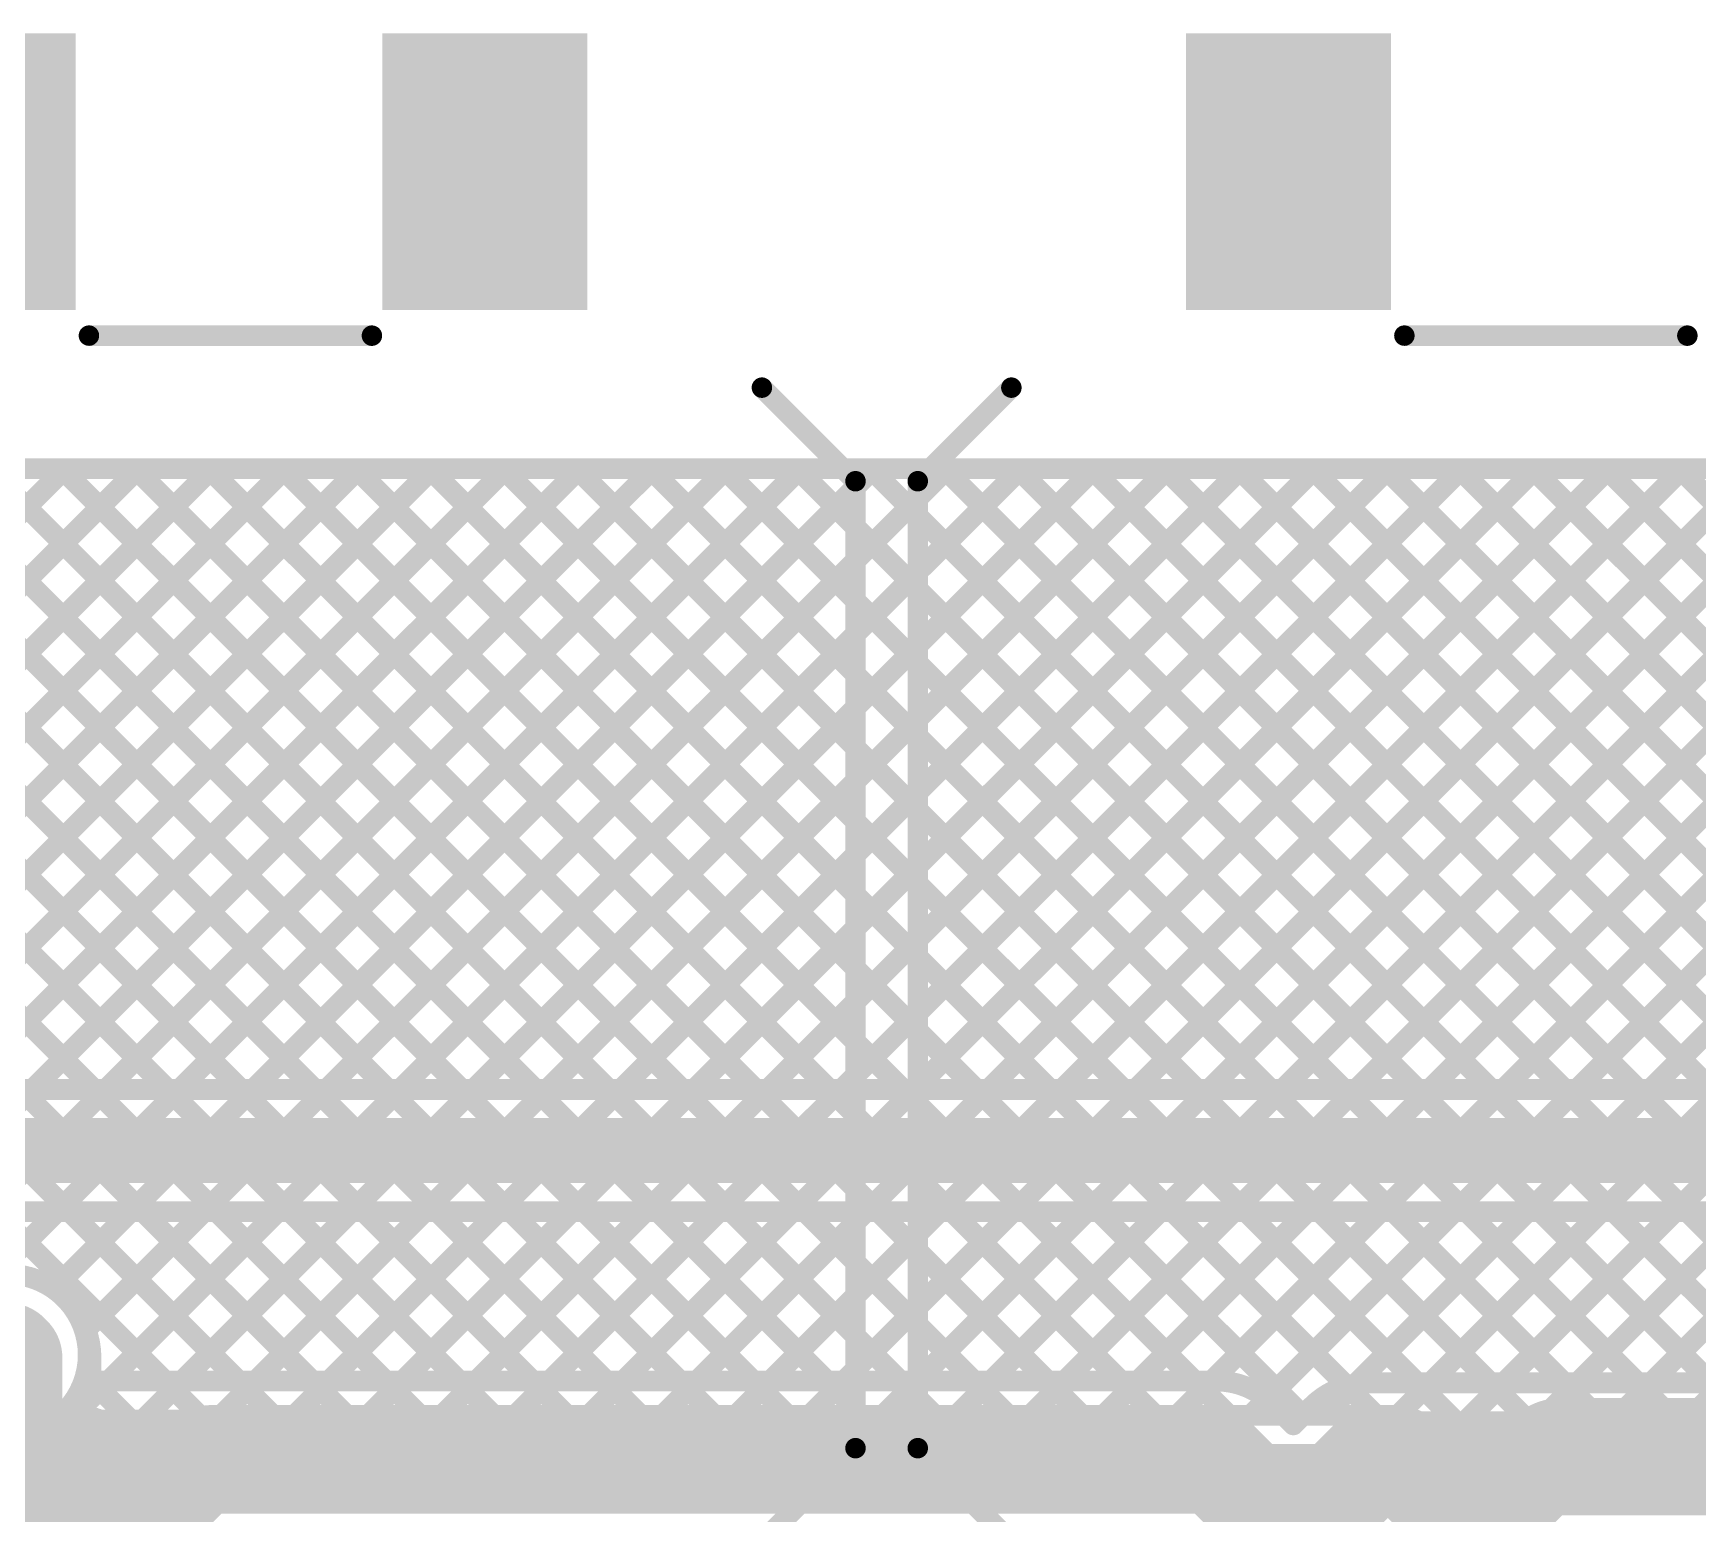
# Model space of a CAD drawing. Header units: millimetres. Extents: x 0 to 214, y 0 to 214.
# Drawn here: x 2.949 to 3.589, y 3.73 to 4.299 of the extents above; entities that cross this region are included whole.
import ezdxf

# ---------------------------------------------------------------- set-up
doc = ezdxf.new("R2010")
doc.units = ezdxf.units.MM
doc.header["$MEASUREMENT"] = 0
for name, color, linetype in [('BottomLayer', 5, 'Continuous'), ('TopLayer', 1, 'Continuous'), ('TopOverlay', 2, 'Continuous'), ('TopPaste', 8, 'Continuous'), ('TopSolder', 216, 'Continuous')]:
    doc.layers.add(name, color=color, linetype=linetype)

# ---------------------------------------------------------------- blocks, each defined once
blk = doc.blocks.new('TL3300CF160Q_149')
at = {"layer": 'TopLayer'}
blk.add_hatch(color=1, dxfattribs=at).paths.add_polyline_path([(0.35433, 0.06299), (0.25591, 0.06299), (0.25591, 0.13386), (0.35433, 0.13386)])
at = {"layer": 'TopPaste'}
blk.add_hatch(color=8, dxfattribs=at).paths.add_polyline_path([(0.35433, 0.06299), (0.25591, 0.06299), (0.25591, 0.13386), (0.35433, 0.13386)])
at = {"layer": 'TopSolder'}
blk.add_hatch(color=216, dxfattribs=at).paths.add_polyline_path([(0.35833, 0.05899), (0.25191, 0.05899), (0.25191, 0.13786), (0.35833, 0.13786)])
at = {"layer": 'TopOverlay', "const_width": 0.00787}
for points in [[(-0.186, 0.241), (-0.222, 0.205)], [(-0.186, 0.241), (0.186, 0.241)], [(0.186, 0.241), (0.222, 0.205)], [(0.24202, 0.05384), (0.242, -0.055)]]:
    blk.add_lwpolyline(points, dxfattribs=at)
at = {"layer": 'TopOverlay', "const_width": 0.00394}
for points in [[(-0.18797, 0.241, 1), (-0.18403, 0.241, 1)], [(-0.18797, 0.241, 1), (-0.18403, 0.241, 1)], [(0.18403, 0.241, 1), (0.18797, 0.241, 1)], [(0.18403, 0.241, 1), (0.18797, 0.241, 1)], [(0.22003, 0.205, 1), (0.22397, 0.205, 1)], [(0.24005, 0.05384, 1), (0.24398, 0.05384, 1)], [(0.24003, -0.055, 1), (0.24397, -0.055, 1)]]:
    blk.add_lwpolyline(points, format="xyb", close=True, dxfattribs=at)
blk = doc.blocks.new('TL3300CF160Q_182')
at = {"layer": 'TopLayer'}
for points in [[(0.35433, 0.06299), (0.25591, 0.06299), (0.25591, 0.13386), (0.35433, 0.13386)], [(0.35433, -0.13386), (0.25591, -0.13386), (0.25591, -0.06299), (0.35433, -0.06299)]]:
    blk.add_hatch(color=1, dxfattribs=at).paths.add_polyline_path(points)
at = {"layer": 'TopPaste'}
for points in [[(0.35433, 0.06299), (0.25591, 0.06299), (0.25591, 0.13386), (0.35433, 0.13386)], [(0.35433, -0.13386), (0.25591, -0.13386), (0.25591, -0.06299), (0.35433, -0.06299)]]:
    blk.add_hatch(color=8, dxfattribs=at).paths.add_polyline_path(points)
at = {"layer": 'TopSolder'}
for points in [[(0.35833, 0.05899), (0.25191, 0.05899), (0.25191, 0.13786), (0.35833, 0.13786)], [(0.35833, -0.13786), (0.25191, -0.13786), (0.25191, -0.05899), (0.35833, -0.05899)]]:
    blk.add_hatch(color=216, dxfattribs=at).paths.add_polyline_path(points)
at = {"layer": 'TopOverlay', "const_width": 0.00787}
for points in [[(0.24202, 0.05384), (0.242, -0.055)], [(-0.222, -0.205), (-0.186, -0.241)], [(0.222, -0.205), (0.186, -0.241)], [(-0.186, -0.241), (0.186, -0.241)]]:
    blk.add_lwpolyline(points, dxfattribs=at)
at = {"layer": 'TopOverlay', "const_width": 0.00394}
for points in [[(0.24005, 0.05384, 1), (0.24398, 0.05384, 1)], [(0.24003, -0.055, 1), (0.24397, -0.055, 1)], [(0.22003, -0.205, 1), (0.22397, -0.205, 1)], [(-0.18797, -0.241, 1), (-0.18403, -0.241, 1)], [(-0.18797, -0.241, 1), (-0.18403, -0.241, 1)], [(0.18403, -0.241, 1), (0.18797, -0.241, 1)], [(0.18403, -0.241, 1), (0.18797, -0.241, 1)]]:
    blk.add_lwpolyline(points, format="xyb", close=True, dxfattribs=at)

msp = doc.modelspace()

# ---------------------------------------------------------------- hatches: boundary and pattern name
at = {"layer": 'BottomLayer'}
h = msp.add_hatch(color=5, dxfattribs=at)
edge = h.paths.add_edge_path()
edge.add_arc((2.93913, 3.79107), 0.01181, 0, 360)
at = {"layer": 'TopLayer'}
h = msp.add_hatch(color=1, dxfattribs=at)
edge = h.paths.add_edge_path()
edge.add_arc((2.93913, 3.79107), 0.01181, 0, 360)

# ---------------------------------------------------------------- linework, layer by layer
at = {"layer": 'BottomLayer'}
for points, const_width in [([(0.57999, 4.132), (4.55583, 4.132)], 0.008), ([(2.7336, 4.132), (2.97248, 3.89313)], 0.008), ([(2.74727, 3.91807), (2.9612, 4.132)], 0.008), ([(2.75061, 3.89313), (2.98949, 4.132)], 0.008), ([(2.76189, 4.132), (3.00076, 3.89313)], 0.008), ([(2.7789, 3.89313), (3.01777, 4.132)], 0.008), ([(2.79017, 4.132), (3.02904, 3.89313)], 0.008), ([(2.80718, 3.89313), (3.04605, 4.132)], 0.008), ([(2.81846, 4.132), (3.05733, 3.89313)], 0.008), ([(2.83547, 3.89313), (3.07434, 4.132)], 0.008), ([(2.84674, 4.132), (3.08561, 3.89313)], 0.008), ([(2.86375, 3.89313), (3.10262, 4.132)], 0.008), ([(2.87502, 4.132), (3.1139, 3.89313)], 0.008), ([(2.89203, 3.89313), (3.13091, 4.132)], 0.008), ([(2.90331, 4.132), (3.14218, 3.89313)], 0.008), ([(2.92032, 3.89313), (3.15919, 4.132)], 0.008), ([(2.93159, 4.132), (3.17047, 3.89313)], 0.008), ([(2.9486, 3.89313), (3.18748, 4.132)], 0.008), ([(2.95988, 4.132), (3.19875, 3.89313)], 0.008), ([(2.97689, 3.89313), (3.21576, 4.132)], 0.008), ([(2.98816, 4.132), (3.22703, 3.89313)], 0.008), ([(3.00517, 3.89313), (3.24404, 4.132)], 0.008), ([(3.01645, 4.132), (3.25532, 3.89313)], 0.008), ([(3.03346, 3.89313), (3.27233, 4.132)], 0.008), ([(3.04473, 4.132), (3.2836, 3.89313)], 0.008), ([(3.06174, 3.89313), (3.30061, 4.132)], 0.008), ([(3.07301, 4.132), (3.31189, 3.89313)], 0.008), ([(3.09002, 3.89313), (3.3289, 4.132)], 0.008), ([(3.1013, 4.132), (3.34017, 3.89313)], 0.008), ([(3.11831, 3.89313), (3.35718, 4.132)], 0.008), ([(3.12958, 4.132), (3.36846, 3.89313)], 0.008), ([(3.14659, 3.89313), (3.38547, 4.132)], 0.008), ([(3.15787, 4.132), (3.39674, 3.89313)], 0.008), ([(3.17488, 3.89313), (3.41375, 4.132)], 0.008), ([(3.18615, 4.132), (3.42502, 3.89313)], 0.008), ([(3.20316, 3.89313), (3.44203, 4.132)], 0.008), ([(3.21444, 4.132), (3.45331, 3.89313)], 0.008), ([(3.23145, 3.89313), (3.47032, 4.132)], 0.008), ([(3.24272, 4.132), (3.48159, 3.89313)], 0.008), ([(3.25973, 3.89313), (3.4986, 4.132)], 0.008), ([(3.271, 4.132), (3.50988, 3.89313)], 0.008), ([(3.28801, 3.89313), (3.52689, 4.132)], 0.008), ([(3.29929, 4.132), (3.53816, 3.89313)], 0.008), ([(3.3163, 3.89313), (3.55517, 4.132)], 0.008), ([(3.32757, 4.132), (3.56645, 3.89313)], 0.008), ([(3.34458, 3.89313), (3.58346, 4.132)], 0.008), ([(3.35586, 4.132), (3.59473, 3.89313)], 0.008), ([(3.37287, 3.89313), (3.61174, 4.132)], 0.008), ([(3.38414, 4.132), (3.62301, 3.89313)], 0.008), ([(3.40115, 3.89313), (3.64002, 4.132)], 0.008), ([(3.41243, 4.132), (3.6513, 3.89313)], 0.008), ([(3.42944, 3.89313), (3.66831, 4.132)], 0.008), ([(3.44071, 4.132), (3.67958, 3.89313)], 0.008), ([(3.45772, 3.89313), (3.69659, 4.132)], 0.008), ([(3.46899, 4.132), (3.70787, 3.89313)], 0.008), ([(3.486, 3.89313), (3.72488, 4.132)], 0.008), ([(3.49728, 4.132), (3.73615, 3.89313)], 0.008), ([(3.51429, 3.89313), (3.75316, 4.132)], 0.008), ([(3.52556, 4.132), (3.76444, 3.89313)], 0.008), ([(3.54257, 3.89313), (3.78145, 4.132)], 0.008), ([(3.55385, 4.132), (3.79272, 3.89313)], 0.008), ([(3.57086, 3.89313), (3.80973, 4.132)], 0.008), ([(3.58213, 4.132), (3.821, 3.89313)], 0.008), ([(2.673, 3.89313), (5.08389, 3.89313)], 0.008), ([(2.673, 3.86963), (5.09363, 3.86963)], 0.025), ([(2.673, 3.84613), (5.09363, 3.84613)], 0.008), ([(2.93411, 3.82207), (2.95817, 3.84613)], 0.008), ([(2.93462, 3.84613), (3.01343, 3.76732)], 0.008), ([(2.95684, 3.81651), (2.98646, 3.84613)], 0.008), ([(2.96291, 3.84613), (3.04126, 3.76777)], 0.008), ([(2.96467, 3.76777), (3.04302, 3.84613)], 0.008), ([(2.96876, 3.80015), (3.01474, 3.84613)], 0.008), ([(2.98422, 3.75904), (3.07131, 3.84613)], 0.008), ([(2.99119, 3.84613), (3.06955, 3.76777)], 0.008), ([(3.01948, 3.84613), (3.09783, 3.76777)], 0.008), ([(3.02124, 3.76777), (3.09959, 3.84613)], 0.008), ([(3.04776, 3.84613), (3.12611, 3.76777)], 0.008), ([(3.04952, 3.76777), (3.12788, 3.84613)], 0.008), ([(3.07604, 3.84613), (3.1544, 3.76777)], 0.008), ([(3.07781, 3.76777), (3.15616, 3.84613)], 0.008), ([(3.10433, 3.84613), (3.18268, 3.76777)], 0.008), ([(3.10609, 3.76777), (3.18445, 3.84613)], 0.008), ([(3.13261, 3.84613), (3.21097, 3.76777)], 0.008), ([(3.13438, 3.76777), (3.21273, 3.84613)], 0.008), ([(3.1609, 3.84613), (3.23925, 3.76777)], 0.008), ([(3.16266, 3.76777), (3.24101, 3.84613)], 0.008), ([(3.18918, 3.84613), (3.26754, 3.76777)], 0.008), ([(3.19094, 3.76777), (3.2693, 3.84613)], 0.008), ([(3.21747, 3.84613), (3.29582, 3.76777)], 0.008), ([(3.21923, 3.76777), (3.29758, 3.84613)], 0.008), ([(3.24575, 3.84613), (3.3241, 3.76777)], 0.008), ([(3.24751, 3.76777), (3.32587, 3.84613)], 0.008), ([(3.27403, 3.84613), (3.35239, 3.76777)], 0.008), ([(3.2758, 3.76777), (3.35415, 3.84613)], 0.008), ([(3.30232, 3.84613), (3.38067, 3.76777)], 0.008), ([(3.30408, 3.76777), (3.38244, 3.84613)], 0.008), ([(3.3306, 3.84613), (3.40896, 3.76777)], 0.008), ([(3.33237, 3.76777), (3.41072, 3.84613)], 0.008), ([(3.35889, 3.84613), (3.43724, 3.76777)], 0.008), ([(3.36065, 3.76777), (3.439, 3.84613)], 0.008), ([(3.38717, 3.84613), (3.46553, 3.76777)], 0.008), ([(3.38893, 3.76777), (3.46729, 3.84613)], 0.008), ([(3.41546, 3.84613), (3.50917, 3.75241)], 0.008), ([(3.41722, 3.76777), (3.49557, 3.84613)], 0.008), ([(3.44374, 3.84613), (3.52358, 3.76629)], 0.008), ([(3.4455, 3.76777), (3.52386, 3.84613)], 0.008), ([(3.47202, 3.84613), (3.54765, 3.7705)], 0.008), ([(3.4737, 3.76769), (3.55214, 3.84613)], 0.008), ([(3.49177, 3.75747), (3.58043, 3.84613)], 0.008), ([(3.50031, 3.84613), (3.57594, 3.7705)], 0.008), ([(3.52859, 3.84613), (3.60422, 3.7705)], 0.008), ([(3.53268, 3.7701), (3.60871, 3.84613)], 0.008), ([(3.55688, 3.84613), (3.6325, 3.7705)], 0.008), ([(3.56137, 3.7705), (3.63699, 3.84613)], 0.008), ([(3.58516, 3.84613), (3.66079, 3.7705)], 0.008), ([(3.58965, 3.7705), (3.66528, 3.84613)], 0.008), ([(2.41884, 3.79107), (2.93913, 3.79107)], 0.04), ([(2.96914, 3.78332), (2.9965, 3.75597)], 0.008), ([(2.95958, 3.76777), (2.96576, 3.76777)], 0.008), ([(3.01804, 3.76777), (3.47173, 3.76777)], 0.008), ([(3.537, 3.7705), (4.046, 3.7705)], 0.008), ([(2.98239, 3.76087), (2.9919, 3.75137)], 0.008), ([(2.9919, 3.75137), (3.0014, 3.76087)], 0.008), ([(3.48836, 3.76087), (3.503, 3.74623)], 0.008), ([(3.503, 3.74623), (3.52037, 3.7636)], 0.008), ([(3.49914, 3.70914), (3.537, 3.747)], 0.025), ([(3.537, 3.747), (4.046, 3.747)], 0.025), ([(2.50976, 3.74427), (2.96576, 3.74427)], 0.025), ([(2.96576, 3.74427), (2.9919, 3.71813)], 0.025), ([(2.9919, 3.71813), (3.01804, 3.74427)], 0.025), ([(3.01804, 3.74427), (3.47173, 3.74427)], 0.025), ([(3.47173, 3.74427), (3.49914, 3.71686)], 0.025), ([(2.9919, 3.66745), (2.9919, 3.71813)], 0.025)]:
    msp.add_lwpolyline(points, dxfattribs=dict(at, const_width=const_width))
for points, const_width in [([(2.95788, 4.132, 1), (2.96188, 4.132, 1)], 0.004), ([(2.9592, 4.132, 1), (2.9632, 4.132, 1)], 0.004), ([(2.98616, 4.132, 1), (2.99016, 4.132, 1)], 0.004), ([(2.98749, 4.132, 1), (2.99149, 4.132, 1)], 0.004), ([(3.01445, 4.132, 1), (3.01845, 4.132, 1)], 0.004), ([(3.01577, 4.132, 1), (3.01977, 4.132, 1)], 0.004), ([(3.04273, 4.132, 1), (3.04673, 4.132, 1)], 0.004), ([(3.04405, 4.132, 1), (3.04805, 4.132, 1)], 0.004), ([(3.07101, 4.132, 1), (3.07501, 4.132, 1)], 0.004), ([(3.07234, 4.132, 1), (3.07634, 4.132, 1)], 0.004), ([(3.0993, 4.132, 1), (3.1033, 4.132, 1)], 0.004), ([(3.10062, 4.132, 1), (3.10462, 4.132, 1)], 0.004), ([(3.12758, 4.132, 1), (3.13158, 4.132, 1)], 0.004), ([(3.12891, 4.132, 1), (3.13291, 4.132, 1)], 0.004), ([(3.15587, 4.132, 1), (3.15987, 4.132, 1)], 0.004), ([(3.15719, 4.132, 1), (3.16119, 4.132, 1)], 0.004), ([(3.18415, 4.132, 1), (3.18815, 4.132, 1)], 0.004), ([(3.18548, 4.132, 1), (3.18948, 4.132, 1)], 0.004), ([(3.21244, 4.132, 1), (3.21644, 4.132, 1)], 0.004), ([(3.21376, 4.132, 1), (3.21776, 4.132, 1)], 0.004), ([(3.24072, 4.132, 1), (3.24472, 4.132, 1)], 0.004), ([(3.24204, 4.132, 1), (3.24604, 4.132, 1)], 0.004), ([(3.269, 4.132, 1), (3.273, 4.132, 1)], 0.004), ([(3.27033, 4.132, 1), (3.27433, 4.132, 1)], 0.004), ([(3.29729, 4.132, 1), (3.30129, 4.132, 1)], 0.004), ([(3.29861, 4.132, 1), (3.30261, 4.132, 1)], 0.004), ([(3.32557, 4.132, 1), (3.32957, 4.132, 1)], 0.004), ([(3.3269, 4.132, 1), (3.3309, 4.132, 1)], 0.004), ([(3.35386, 4.132, 1), (3.35786, 4.132, 1)], 0.004), ([(3.35518, 4.132, 1), (3.35918, 4.132, 1)], 0.004), ([(3.38214, 4.132, 1), (3.38614, 4.132, 1)], 0.004), ([(3.38347, 4.132, 1), (3.38747, 4.132, 1)], 0.004), ([(3.41043, 4.132, 1), (3.41443, 4.132, 1)], 0.004), ([(3.41175, 4.132, 1), (3.41575, 4.132, 1)], 0.004), ([(3.43871, 4.132, 1), (3.44271, 4.132, 1)], 0.004), ([(3.44003, 4.132, 1), (3.44403, 4.132, 1)], 0.004), ([(3.46699, 4.132, 1), (3.47099, 4.132, 1)], 0.004), ([(3.46832, 4.132, 1), (3.47232, 4.132, 1)], 0.004), ([(3.49528, 4.132, 1), (3.49928, 4.132, 1)], 0.004), ([(3.4966, 4.132, 1), (3.5006, 4.132, 1)], 0.004), ([(3.52356, 4.132, 1), (3.52756, 4.132, 1)], 0.004), ([(3.52489, 4.132, 1), (3.52889, 4.132, 1)], 0.004), ([(3.55185, 4.132, 1), (3.55585, 4.132, 1)], 0.004), ([(3.55317, 4.132, 1), (3.55717, 4.132, 1)], 0.004), ([(3.58013, 4.132, 1), (3.58413, 4.132, 1)], 0.004), ([(3.58146, 4.132, 1), (3.58546, 4.132, 1)], 0.004), ([(2.9466, 3.89313, 1), (2.9506, 3.89313, 1)], 0.004), ([(2.97048, 3.89313, 1), (2.97448, 3.89313, 1)], 0.004), ([(2.97489, 3.89313, 1), (2.97889, 3.89313, 1)], 0.004), ([(2.99876, 3.89313, 1), (3.00276, 3.89313, 1)], 0.004), ([(3.00317, 3.89313, 1), (3.00717, 3.89313, 1)], 0.004), ([(3.02704, 3.89313, 1), (3.03104, 3.89313, 1)], 0.004), ([(3.03146, 3.89313, 1), (3.03546, 3.89313, 1)], 0.004), ([(3.05533, 3.89313, 1), (3.05933, 3.89313, 1)], 0.004), ([(3.05974, 3.89313, 1), (3.06374, 3.89313, 1)], 0.004), ([(3.08361, 3.89313, 1), (3.08761, 3.89313, 1)], 0.004), ([(3.08802, 3.89313, 1), (3.09202, 3.89313, 1)], 0.004), ([(3.1119, 3.89313, 1), (3.1159, 3.89313, 1)], 0.004), ([(3.11631, 3.89313, 1), (3.12031, 3.89313, 1)], 0.004), ([(3.14018, 3.89313, 1), (3.14418, 3.89313, 1)], 0.004), ([(3.14459, 3.89313, 1), (3.14859, 3.89313, 1)], 0.004), ([(3.16847, 3.89313, 1), (3.17247, 3.89313, 1)], 0.004), ([(3.17288, 3.89313, 1), (3.17688, 3.89313, 1)], 0.004), ([(3.19675, 3.89313, 1), (3.20075, 3.89313, 1)], 0.004), ([(3.20116, 3.89313, 1), (3.20516, 3.89313, 1)], 0.004), ([(3.22503, 3.89313, 1), (3.22903, 3.89313, 1)], 0.004), ([(3.22945, 3.89313, 1), (3.23345, 3.89313, 1)], 0.004), ([(3.25332, 3.89313, 1), (3.25732, 3.89313, 1)], 0.004), ([(3.25773, 3.89313, 1), (3.26173, 3.89313, 1)], 0.004), ([(3.2816, 3.89313, 1), (3.2856, 3.89313, 1)], 0.004), ([(3.28601, 3.89313, 1), (3.29001, 3.89313, 1)], 0.004), ([(3.30989, 3.89313, 1), (3.31389, 3.89313, 1)], 0.004), ([(3.3143, 3.89313, 1), (3.3183, 3.89313, 1)], 0.004), ([(3.33817, 3.89313, 1), (3.34217, 3.89313, 1)], 0.004), ([(3.34258, 3.89313, 1), (3.34658, 3.89313, 1)], 0.004), ([(3.36646, 3.89313, 1), (3.37046, 3.89313, 1)], 0.004), ([(3.37087, 3.89313, 1), (3.37487, 3.89313, 1)], 0.004), ([(3.39474, 3.89313, 1), (3.39874, 3.89313, 1)], 0.004), ([(3.39915, 3.89313, 1), (3.40315, 3.89313, 1)], 0.004), ([(3.42302, 3.89313, 1), (3.42702, 3.89313, 1)], 0.004), ([(3.42744, 3.89313, 1), (3.43144, 3.89313, 1)], 0.004), ([(3.45131, 3.89313, 1), (3.45531, 3.89313, 1)], 0.004), ([(3.45572, 3.89313, 1), (3.45972, 3.89313, 1)], 0.004), ([(3.47959, 3.89313, 1), (3.48359, 3.89313, 1)], 0.004), ([(3.484, 3.89313, 1), (3.488, 3.89313, 1)], 0.004), ([(3.50788, 3.89313, 1), (3.51188, 3.89313, 1)], 0.004), ([(3.51229, 3.89313, 1), (3.51629, 3.89313, 1)], 0.004), ([(3.53616, 3.89313, 1), (3.54016, 3.89313, 1)], 0.004), ([(3.54057, 3.89313, 1), (3.54457, 3.89313, 1)], 0.004), ([(3.56445, 3.89313, 1), (3.56845, 3.89313, 1)], 0.004), ([(3.56886, 3.89313, 1), (3.57286, 3.89313, 1)], 0.004), ([(2.95617, 3.84613, 1), (2.96017, 3.84613, 1)], 0.004), ([(2.96091, 3.84613, 1), (2.96491, 3.84613, 1)], 0.004), ([(2.98446, 3.84613, 1), (2.98846, 3.84613, 1)], 0.004), ([(2.98919, 3.84613, 1), (2.99319, 3.84613, 1)], 0.004), ([(3.01274, 3.84613, 1), (3.01674, 3.84613, 1)], 0.004), ([(3.01748, 3.84613, 1), (3.02148, 3.84613, 1)], 0.004), ([(3.04102, 3.84613, 1), (3.04502, 3.84613, 1)], 0.004), ([(3.04576, 3.84613, 1), (3.04976, 3.84613, 1)], 0.004), ([(3.06931, 3.84613, 1), (3.07331, 3.84613, 1)], 0.004), ([(3.07404, 3.84613, 1), (3.07804, 3.84613, 1)], 0.004), ([(3.09759, 3.84613, 1), (3.10159, 3.84613, 1)], 0.004), ([(3.10233, 3.84613, 1), (3.10633, 3.84613, 1)], 0.004), ([(3.12588, 3.84613, 1), (3.12988, 3.84613, 1)], 0.004), ([(3.13061, 3.84613, 1), (3.13461, 3.84613, 1)], 0.004), ([(3.15416, 3.84613, 1), (3.15816, 3.84613, 1)], 0.004), ([(3.1589, 3.84613, 1), (3.1629, 3.84613, 1)], 0.004), ([(3.18245, 3.84613, 1), (3.18645, 3.84613, 1)], 0.004), ([(3.18718, 3.84613, 1), (3.19118, 3.84613, 1)], 0.004), ([(3.21073, 3.84613, 1), (3.21473, 3.84613, 1)], 0.004), ([(3.21547, 3.84613, 1), (3.21947, 3.84613, 1)], 0.004), ([(3.23901, 3.84613, 1), (3.24301, 3.84613, 1)], 0.004), ([(3.24375, 3.84613, 1), (3.24775, 3.84613, 1)], 0.004), ([(3.2673, 3.84613, 1), (3.2713, 3.84613, 1)], 0.004), ([(3.27203, 3.84613, 1), (3.27603, 3.84613, 1)], 0.004), ([(3.29558, 3.84613, 1), (3.29958, 3.84613, 1)], 0.004), ([(3.30032, 3.84613, 1), (3.30432, 3.84613, 1)], 0.004), ([(3.32387, 3.84613, 1), (3.32787, 3.84613, 1)], 0.004), ([(3.3286, 3.84613, 1), (3.3326, 3.84613, 1)], 0.004), ([(3.35215, 3.84613, 1), (3.35615, 3.84613, 1)], 0.004), ([(3.35689, 3.84613, 1), (3.36089, 3.84613, 1)], 0.004), ([(3.38044, 3.84613, 1), (3.38444, 3.84613, 1)], 0.004), ([(3.38517, 3.84613, 1), (3.38917, 3.84613, 1)], 0.004), ([(3.40872, 3.84613, 1), (3.41272, 3.84613, 1)], 0.004), ([(3.41346, 3.84613, 1), (3.41746, 3.84613, 1)], 0.004), ([(3.437, 3.84613, 1), (3.441, 3.84613, 1)], 0.004), ([(3.44174, 3.84613, 1), (3.44574, 3.84613, 1)], 0.004), ([(3.46529, 3.84613, 1), (3.46929, 3.84613, 1)], 0.004), ([(3.47002, 3.84613, 1), (3.47402, 3.84613, 1)], 0.004), ([(3.49357, 3.84613, 1), (3.49757, 3.84613, 1)], 0.004), ([(3.49831, 3.84613, 1), (3.50231, 3.84613, 1)], 0.004), ([(3.52186, 3.84613, 1), (3.52586, 3.84613, 1)], 0.004), ([(3.52659, 3.84613, 1), (3.53059, 3.84613, 1)], 0.004), ([(3.55014, 3.84613, 1), (3.55414, 3.84613, 1)], 0.004), ([(3.55488, 3.84613, 1), (3.55888, 3.84613, 1)], 0.004), ([(3.57843, 3.84613, 1), (3.58243, 3.84613, 1)], 0.004), ([(3.58316, 3.84613, 1), (3.58716, 3.84613, 1)], 0.004), ([(2.95484, 3.81651, 1), (2.95884, 3.81651, 1)], 0.004), ([(2.92913, 3.79107, 1), (2.94913, 3.79107, 1)], 0.02), ([(2.96677, 3.80015, 1), (2.97077, 3.80015, 1)], 0.004), ([(2.96813, 3.79107, 1), (2.97213, 3.79107, 1)], 0.004), ([(2.96813, 3.79107, 1), (2.97213, 3.79107, 1)], 0.004), ([(2.96714, 3.78332, 1), (2.97114, 3.78332, 1)], 0.004), ([(2.95758, 3.76777, 1), (2.96158, 3.76777, 1)], 0.004), ([(2.95758, 3.76777, 1), (2.96158, 3.76777, 1)], 0.004), ([(2.96267, 3.76777, 1), (2.96667, 3.76777, 1)], 0.004), ([(2.96375, 3.76777, 1), (2.96775, 3.76777, 1)], 0.004), ([(2.96375, 3.76777, 1), (2.96775, 3.76777, 1)], 0.004), ([(2.96375, 3.76777, 1), (2.96775, 3.76777, 1)], 0.004), ([(3.01143, 3.76732, 1), (3.01543, 3.76732, 1)], 0.004), ([(3.01604, 3.76777, 1), (3.02004, 3.76777, 1)], 0.004), ([(3.01604, 3.76777, 1), (3.02004, 3.76777, 1)], 0.004), ([(3.01604, 3.76777, 1), (3.02004, 3.76777, 1)], 0.004), ([(3.01924, 3.76777, 1), (3.02324, 3.76777, 1)], 0.004), ([(3.03926, 3.76777, 1), (3.04326, 3.76777, 1)], 0.004), ([(3.04752, 3.76777, 1), (3.05152, 3.76777, 1)], 0.004), ([(3.06755, 3.76777, 1), (3.07155, 3.76777, 1)], 0.004), ([(3.07581, 3.76777, 1), (3.07981, 3.76777, 1)], 0.004), ([(3.09583, 3.76777, 1), (3.09983, 3.76777, 1)], 0.004), ([(3.10409, 3.76777, 1), (3.10809, 3.76777, 1)], 0.004), ([(3.12411, 3.76777, 1), (3.12811, 3.76777, 1)], 0.004), ([(3.13238, 3.76777, 1), (3.13638, 3.76777, 1)], 0.004), ([(3.1524, 3.76777, 1), (3.1564, 3.76777, 1)], 0.004), ([(3.16066, 3.76777, 1), (3.16466, 3.76777, 1)], 0.004), ([(3.18068, 3.76777, 1), (3.18468, 3.76777, 1)], 0.004), ([(3.18894, 3.76777, 1), (3.19294, 3.76777, 1)], 0.004), ([(3.20897, 3.76777, 1), (3.21297, 3.76777, 1)], 0.004), ([(3.21723, 3.76777, 1), (3.22123, 3.76777, 1)], 0.004), ([(3.23725, 3.76777, 1), (3.24125, 3.76777, 1)], 0.004), ([(3.24551, 3.76777, 1), (3.24951, 3.76777, 1)], 0.004), ([(3.26554, 3.76777, 1), (3.26954, 3.76777, 1)], 0.004), ([(3.2738, 3.76777, 1), (3.2778, 3.76777, 1)], 0.004), ([(3.29382, 3.76777, 1), (3.29782, 3.76777, 1)], 0.004), ([(3.30208, 3.76777, 1), (3.30608, 3.76777, 1)], 0.004), ([(3.3221, 3.76777, 1), (3.3261, 3.76777, 1)], 0.004), ([(3.33037, 3.76777, 1), (3.33437, 3.76777, 1)], 0.004), ([(3.35039, 3.76777, 1), (3.35439, 3.76777, 1)], 0.004), ([(3.35865, 3.76777, 1), (3.36265, 3.76777, 1)], 0.004), ([(3.37867, 3.76777, 1), (3.38267, 3.76777, 1)], 0.004), ([(3.38693, 3.76777, 1), (3.39093, 3.76777, 1)], 0.004), ([(3.40696, 3.76777, 1), (3.41096, 3.76777, 1)], 0.004), ([(3.41522, 3.76777, 1), (3.41922, 3.76777, 1)], 0.004), ([(3.43524, 3.76777, 1), (3.43924, 3.76777, 1)], 0.004), ([(3.4435, 3.76777, 1), (3.4475, 3.76777, 1)], 0.004), ([(3.46353, 3.76777, 1), (3.46753, 3.76777, 1)], 0.004), ([(3.46973, 3.76777, 1), (3.47373, 3.76777, 1)], 0.004), ([(3.46973, 3.76777, 1), (3.47373, 3.76777, 1)], 0.004), ([(3.46973, 3.76777, 1), (3.47373, 3.76777, 1)], 0.004), ([(3.4717, 3.76769, 1), (3.4757, 3.76769, 1)], 0.004), ([(3.53068, 3.7701, 1), (3.53468, 3.7701, 1)], 0.004), ([(3.535, 3.7705, 1), (3.539, 3.7705, 1)], 0.004), ([(3.535, 3.7705, 1), (3.539, 3.7705, 1)], 0.004), ([(3.535, 3.7705, 1), (3.539, 3.7705, 1)], 0.004), ([(3.54565, 3.7705, 1), (3.54965, 3.7705, 1)], 0.004), ([(3.55937, 3.7705, 1), (3.56337, 3.7705, 1)], 0.004), ([(3.57394, 3.7705, 1), (3.57794, 3.7705, 1)], 0.004), ([(3.58765, 3.7705, 1), (3.59165, 3.7705, 1)], 0.004), ([(2.98037, 3.76089, 1), (2.98437, 3.76089, 1)], 0.004), ([(2.98039, 3.76087, 1), (2.98439, 3.76087, 1)], 0.004), ([(2.98039, 3.76087, 1), (2.98439, 3.76087, 1)], 0.004), ([(2.9994, 3.76087, 1), (3.0034, 3.76087, 1)], 0.004), ([(2.9994, 3.76087, 1), (3.0034, 3.76087, 1)], 0.004), ([(2.99942, 3.76089, 1), (3.00342, 3.76089, 1)], 0.004), ([(3.48634, 3.76089, 1), (3.49034, 3.76089, 1)], 0.004), ([(3.48636, 3.76087, 1), (3.49036, 3.76087, 1)], 0.004), ([(3.48636, 3.76087, 1), (3.49036, 3.76087, 1)], 0.004), ([(3.51837, 3.7636, 1), (3.52237, 3.7636, 1)], 0.004), ([(3.51837, 3.7636, 1), (3.52237, 3.7636, 1)], 0.004), ([(3.51838, 3.76362, 1), (3.52238, 3.76362, 1)], 0.004), ([(3.52158, 3.76629, 1), (3.52558, 3.76629, 1)], 0.004), ([(2.98222, 3.75904, 1), (2.98622, 3.75904, 1)], 0.004), ([(2.9945, 3.75597, 1), (2.9985, 3.75597, 1)], 0.004), ([(3.48977, 3.75747, 1), (3.49377, 3.75747, 1)], 0.004), ([(3.53075, 3.747, 1), (3.54325, 3.747, 1)], 0.0125), ([(3.53075, 3.747, 1), (3.54325, 3.747, 1)], 0.0125), ([(2.95951, 3.74427, 1), (2.972, 3.74427, 1)], 0.0125), ([(2.95951, 3.74427, 1), (2.972, 3.74427, 1)], 0.0125), ([(2.9899, 3.75137, 1), (2.9939, 3.75137, 1)], 0.004), ([(2.9899, 3.75137, 1), (2.9939, 3.75137, 1)], 0.004), ([(3.01179, 3.74427, 1), (3.02429, 3.74427, 1)], 0.0125), ([(3.01179, 3.74427, 1), (3.02429, 3.74427, 1)], 0.0125), ([(3.46548, 3.74427, 1), (3.47798, 3.74427, 1)], 0.0125), ([(3.46548, 3.74427, 1), (3.47798, 3.74427, 1)], 0.0125), ([(3.50717, 3.75241, 1), (3.51117, 3.75241, 1)], 0.004), ([(3.501, 3.74623, 1), (3.505, 3.74623, 1)], 0.004), ([(3.501, 3.74623, 1), (3.505, 3.74623, 1)], 0.004), ([(2.98565, 3.71813, 1), (2.99815, 3.71813, 1)], 0.0125), ([(2.98565, 3.71813, 1), (2.99815, 3.71813, 1)], 0.0125), ([(2.98565, 3.71813, 1), (2.99815, 3.71813, 1)], 0.0125)]:
    msp.add_lwpolyline(points, format="xyb", close=True, dxfattribs=dict(at, const_width=const_width))
at = {"layer": 'BottomLayer', "const_width": 0.008}
for points in [[(2.93913, 3.82207, -0.414214), (2.97013, 3.79107)], [(2.97013, 3.79107, -0.215853), (2.95958, 3.76777)], [(2.96576, 3.76777, -0.198912), (2.98237, 3.76089)], [(2.96576, 3.76777, -0.199188), (2.98239, 3.76087)], [(3.0014, 3.76087, -0.199188), (3.01804, 3.76777)], [(3.00142, 3.76089, -0.198912), (3.01804, 3.76777)], [(3.47173, 3.76777, -0.198912), (3.48834, 3.76089)], [(3.47173, 3.76777, -0.199188), (3.48836, 3.76087)], [(3.52037, 3.7636, -0.199188), (3.537, 3.7705)], [(3.52038, 3.76362, -0.198912), (3.537, 3.7705)]]:
    msp.add_lwpolyline(points, format="xyb", dxfattribs=at)
at = {"layer": 'TopLayer'}
for points, const_width in [([(0.58681, 4.132), (4.31927, 4.132)], 0.008), ([(2.64875, 4.132), (2.99975, 3.781)], 0.008), ([(2.67703, 4.132), (3.02803, 3.781)], 0.008), ([(2.70532, 4.132), (3.05632, 3.781)], 0.008), ([(2.7336, 4.132), (3.0846, 3.781)], 0.008), ([(2.747, 3.77638), (3.10262, 4.132)], 0.008), ([(2.747, 3.80466), (3.07434, 4.132)], 0.008), ([(2.747, 3.88951), (2.98949, 4.132)], 0.008), ([(2.747, 3.83295), (3.04605, 4.132)], 0.008), ([(2.747, 3.86123), (3.01777, 4.132)], 0.008), ([(2.747, 3.69152), (3.18748, 4.132)], 0.008), ([(2.747, 3.66324), (3.21576, 4.132)], 0.008), ([(2.747, 3.74809), (3.13091, 4.132)], 0.008), ([(2.747, 3.71981), (3.15919, 4.132)], 0.008), ([(2.74727, 3.91807), (2.9612, 4.132)], 0.008), ([(2.76189, 4.132), (3.11289, 3.781)], 0.008), ([(2.79017, 4.132), (3.14117, 3.781)], 0.008), ([(2.81846, 4.132), (3.16946, 3.781)], 0.008), ([(2.84674, 4.132), (3.19774, 3.781)], 0.008), ([(2.87502, 4.132), (3.22602, 3.781)], 0.008), ([(2.90331, 4.132), (3.25431, 3.781)], 0.008), ([(2.93159, 4.132), (3.28259, 3.781)], 0.008), ([(2.93362, 3.82158), (3.24404, 4.132)], 0.008), ([(2.95684, 3.81651), (3.27233, 4.132)], 0.008), ([(2.95988, 4.132), (3.31088, 3.781)], 0.008), ([(2.96929, 3.80068), (3.30061, 4.132)], 0.008), ([(2.9779, 3.781), (3.3289, 4.132)], 0.008), ([(2.98816, 4.132), (3.33916, 3.781)], 0.008), ([(3.00618, 3.781), (3.35718, 4.132)], 0.008), ([(3.01645, 4.132), (3.36745, 3.781)], 0.008), ([(3.03447, 3.781), (3.38547, 4.132)], 0.008), ([(3.04473, 4.132), (3.39573, 3.781)], 0.008), ([(3.06275, 3.781), (3.41375, 4.132)], 0.008), ([(3.07301, 4.132), (3.43728, 3.76773)], 0.008), ([(3.09103, 3.781), (3.44203, 4.132)], 0.008), ([(3.1013, 4.132), (3.45418, 3.77912)], 0.008), ([(3.11932, 3.781), (3.47032, 4.132)], 0.008), ([(3.12958, 4.132), (3.48127, 3.78031)], 0.008), ([(3.1476, 3.781), (3.4986, 4.132)], 0.008), ([(3.15787, 4.132), (3.50955, 3.78031)], 0.008), ([(3.17589, 3.781), (3.52689, 4.132)], 0.008), ([(3.18615, 4.132), (3.53784, 3.78031)], 0.008), ([(3.20417, 3.781), (3.55517, 4.132)], 0.008), ([(3.21444, 4.132), (3.56612, 3.78031)], 0.008), ([(3.23246, 3.781), (3.58346, 4.132)], 0.008), ([(3.24272, 4.132), (3.59441, 3.78031)], 0.008), ([(3.26074, 3.781), (3.61174, 4.132)], 0.008), ([(3.271, 4.132), (3.62269, 3.78031)], 0.008), ([(3.28902, 3.781), (3.64002, 4.132)], 0.008), ([(3.29929, 4.132), (3.65098, 3.78031)], 0.008), ([(3.31731, 3.781), (3.66831, 4.132)], 0.008), ([(3.32757, 4.132), (3.67926, 3.78031)], 0.008), ([(3.34559, 3.781), (3.69659, 4.132)], 0.008), ([(3.35586, 4.132), (3.70754, 3.78031)], 0.008), ([(3.37388, 3.781), (3.72488, 4.132)], 0.008), ([(3.38414, 4.132), (3.73583, 3.78031)], 0.008), ([(3.40216, 3.781), (3.75316, 4.132)], 0.008), ([(3.41243, 4.132), (3.76411, 3.78031)], 0.008), ([(3.4235, 3.77406), (3.78145, 4.132)], 0.008), ([(3.44071, 4.132), (3.7924, 3.78031)], 0.008), ([(3.45762, 3.77989), (3.80973, 4.132)], 0.008), ([(3.46899, 4.132), (3.82068, 3.78031)], 0.008), ([(3.48633, 3.78031), (3.83801, 4.132)], 0.008), ([(3.49728, 4.132), (3.84897, 3.78031)], 0.008), ([(3.51461, 3.78031), (3.8663, 4.132)], 0.008), ([(3.52556, 4.132), (3.87725, 3.78031)], 0.008), ([(3.5429, 3.78031), (3.89458, 4.132)], 0.008), ([(3.55385, 4.132), (3.90553, 3.78031)], 0.008), ([(3.57118, 3.78031), (3.92287, 4.132)], 0.008), ([(3.58213, 4.132), (4.08813, 3.626)], 0.008), ([(2.93913, 3.79107), (2.94019, 3.79)], 0.04), ([(2.94019, 3.71706), (2.94019, 3.79)], 0.04), ([(2.97119, 3.78094), (2.97119, 3.79)], 0.008), ([(2.97314, 3.781), (3.40395, 3.781)], 0.008), ([(3.4627, 3.78031), (3.91428, 3.78031)], 0.008), ([(3.4259, 3.7719), (3.43367, 3.76412)], 0.008), ([(3.43367, 3.76412), (3.44076, 3.77121)], 0.008), ([(2.94019, 3.71706), (2.97314, 3.75)], 0.04), ([(2.97314, 3.75), (3.40395, 3.75)], 0.04), ([(3.40395, 3.75), (3.42807, 3.72588)], 0.04), ([(3.43044, 3.71706), (3.4627, 3.74931)], 0.04), ([(3.4627, 3.74931), (3.91428, 3.74931)], 0.04), ([(2.94019, 3.65147), (2.94019, 3.71706)], 0.04), ([(3.43044, 3.63604), (3.43044, 3.71706)], 0.04)]:
    msp.add_lwpolyline(points, dxfattribs=dict(at, const_width=const_width))
for points, const_width in [([(2.95788, 4.132, 1), (2.96188, 4.132, 1)], 0.004), ([(2.9592, 4.132, 1), (2.9632, 4.132, 1)], 0.004), ([(2.98616, 4.132, 1), (2.99016, 4.132, 1)], 0.004), ([(2.98749, 4.132, 1), (2.99149, 4.132, 1)], 0.004), ([(3.01445, 4.132, 1), (3.01845, 4.132, 1)], 0.004), ([(3.01577, 4.132, 1), (3.01977, 4.132, 1)], 0.004), ([(3.04273, 4.132, 1), (3.04673, 4.132, 1)], 0.004), ([(3.04405, 4.132, 1), (3.04805, 4.132, 1)], 0.004), ([(3.07101, 4.132, 1), (3.07501, 4.132, 1)], 0.004), ([(3.07234, 4.132, 1), (3.07634, 4.132, 1)], 0.004), ([(3.0993, 4.132, 1), (3.1033, 4.132, 1)], 0.004), ([(3.10062, 4.132, 1), (3.10462, 4.132, 1)], 0.004), ([(3.12758, 4.132, 1), (3.13158, 4.132, 1)], 0.004), ([(3.12891, 4.132, 1), (3.13291, 4.132, 1)], 0.004), ([(3.15587, 4.132, 1), (3.15987, 4.132, 1)], 0.004), ([(3.15719, 4.132, 1), (3.16119, 4.132, 1)], 0.004), ([(3.18415, 4.132, 1), (3.18815, 4.132, 1)], 0.004), ([(3.18548, 4.132, 1), (3.18948, 4.132, 1)], 0.004), ([(3.21244, 4.132, 1), (3.21644, 4.132, 1)], 0.004), ([(3.21376, 4.132, 1), (3.21776, 4.132, 1)], 0.004), ([(3.24072, 4.132, 1), (3.24472, 4.132, 1)], 0.004), ([(3.24204, 4.132, 1), (3.24604, 4.132, 1)], 0.004), ([(3.269, 4.132, 1), (3.273, 4.132, 1)], 0.004), ([(3.27033, 4.132, 1), (3.27433, 4.132, 1)], 0.004), ([(3.29729, 4.132, 1), (3.30129, 4.132, 1)], 0.004), ([(3.29861, 4.132, 1), (3.30261, 4.132, 1)], 0.004), ([(3.32557, 4.132, 1), (3.32957, 4.132, 1)], 0.004), ([(3.3269, 4.132, 1), (3.3309, 4.132, 1)], 0.004), ([(3.35386, 4.132, 1), (3.35786, 4.132, 1)], 0.004), ([(3.35518, 4.132, 1), (3.35918, 4.132, 1)], 0.004), ([(3.38214, 4.132, 1), (3.38614, 4.132, 1)], 0.004), ([(3.38347, 4.132, 1), (3.38747, 4.132, 1)], 0.004), ([(3.41043, 4.132, 1), (3.41443, 4.132, 1)], 0.004), ([(3.41175, 4.132, 1), (3.41575, 4.132, 1)], 0.004), ([(3.43871, 4.132, 1), (3.44271, 4.132, 1)], 0.004), ([(3.44003, 4.132, 1), (3.44403, 4.132, 1)], 0.004), ([(3.46699, 4.132, 1), (3.47099, 4.132, 1)], 0.004), ([(3.46832, 4.132, 1), (3.47232, 4.132, 1)], 0.004), ([(3.49528, 4.132, 1), (3.49928, 4.132, 1)], 0.004), ([(3.4966, 4.132, 1), (3.5006, 4.132, 1)], 0.004), ([(3.52356, 4.132, 1), (3.52756, 4.132, 1)], 0.004), ([(3.52489, 4.132, 1), (3.52889, 4.132, 1)], 0.004), ([(3.55185, 4.132, 1), (3.55585, 4.132, 1)], 0.004), ([(3.55317, 4.132, 1), (3.55717, 4.132, 1)], 0.004), ([(3.58013, 4.132, 1), (3.58413, 4.132, 1)], 0.004), ([(3.58146, 4.132, 1), (3.58546, 4.132, 1)], 0.004), ([(2.95484, 3.81651, 1), (2.95884, 3.81651, 1)], 0.004), ([(2.95905, 3.81299, 1), (2.96305, 3.81299, 1)], 0.004), ([(2.96009, 3.81195, 1), (2.96409, 3.81195, 1)], 0.004), ([(2.96011, 3.81192, 1), (2.96411, 3.81192, 1)], 0.004), ([(2.92913, 3.79107, 1), (2.94913, 3.79107, 1)], 0.02), ([(2.93019, 3.79, 1), (2.95019, 3.79, 1)], 0.02), ([(2.93019, 3.79, 1), (2.95019, 3.79, 1)], 0.02), ([(2.96729, 3.80068, 1), (2.97129, 3.80068, 1)], 0.004), ([(2.96919, 3.79, 1), (2.97319, 3.79, 1)], 0.004), ([(2.96919, 3.79, 1), (2.97319, 3.79, 1)], 0.004), ([(2.96919, 3.79, 1), (2.97319, 3.79, 1)], 0.004), ([(2.96919, 3.78094, 1), (2.97319, 3.78094, 1)], 0.004), ([(2.97114, 3.781, 1), (2.97514, 3.781, 1)], 0.004), ([(2.9759, 3.781, 1), (2.9799, 3.781, 1)], 0.004), ([(2.99775, 3.781, 1), (3.00175, 3.781, 1)], 0.004), ([(3.00418, 3.781, 1), (3.00818, 3.781, 1)], 0.004), ([(3.02603, 3.781, 1), (3.03003, 3.781, 1)], 0.004), ([(3.03247, 3.781, 1), (3.03647, 3.781, 1)], 0.004), ([(3.05432, 3.781, 1), (3.05832, 3.781, 1)], 0.004), ([(3.06075, 3.781, 1), (3.06475, 3.781, 1)], 0.004), ([(3.0826, 3.781, 1), (3.0866, 3.781, 1)], 0.004), ([(3.08903, 3.781, 1), (3.09303, 3.781, 1)], 0.004), ([(3.11089, 3.781, 1), (3.11489, 3.781, 1)], 0.004), ([(3.11732, 3.781, 1), (3.12132, 3.781, 1)], 0.004), ([(3.13917, 3.781, 1), (3.14317, 3.781, 1)], 0.004), ([(3.1456, 3.781, 1), (3.1496, 3.781, 1)], 0.004), ([(3.16746, 3.781, 1), (3.17146, 3.781, 1)], 0.004), ([(3.17389, 3.781, 1), (3.17789, 3.781, 1)], 0.004), ([(3.19574, 3.781, 1), (3.19974, 3.781, 1)], 0.004), ([(3.20217, 3.781, 1), (3.20617, 3.781, 1)], 0.004), ([(3.22402, 3.781, 1), (3.22802, 3.781, 1)], 0.004), ([(3.23046, 3.781, 1), (3.23446, 3.781, 1)], 0.004), ([(3.25231, 3.781, 1), (3.25631, 3.781, 1)], 0.004), ([(3.25874, 3.781, 1), (3.26274, 3.781, 1)], 0.004), ([(3.28059, 3.781, 1), (3.28459, 3.781, 1)], 0.004), ([(3.28702, 3.781, 1), (3.29102, 3.781, 1)], 0.004), ([(3.30888, 3.781, 1), (3.31288, 3.781, 1)], 0.004), ([(3.31531, 3.781, 1), (3.31931, 3.781, 1)], 0.004), ([(3.33716, 3.781, 1), (3.34116, 3.781, 1)], 0.004), ([(3.34359, 3.781, 1), (3.34759, 3.781, 1)], 0.004), ([(3.36545, 3.781, 1), (3.36945, 3.781, 1)], 0.004), ([(3.37188, 3.781, 1), (3.37588, 3.781, 1)], 0.004), ([(3.39373, 3.781, 1), (3.39773, 3.781, 1)], 0.004), ([(3.40016, 3.781, 1), (3.40416, 3.781, 1)], 0.004), ([(3.40195, 3.781, 1), (3.40595, 3.781, 1)], 0.004), ([(3.40195, 3.781, 1), (3.40595, 3.781, 1)], 0.004), ([(3.40195, 3.781, 1), (3.40595, 3.781, 1)], 0.004), ([(3.45562, 3.77989, 1), (3.45962, 3.77989, 1)], 0.004), ([(3.4607, 3.78031, 1), (3.4647, 3.78031, 1)], 0.004), ([(3.4607, 3.78031, 1), (3.4647, 3.78031, 1)], 0.004), ([(3.4607, 3.78031, 1), (3.4647, 3.78031, 1)], 0.004), ([(3.47927, 3.78031, 1), (3.48327, 3.78031, 1)], 0.004), ([(3.48433, 3.78031, 1), (3.48833, 3.78031, 1)], 0.004), ([(3.50755, 3.78031, 1), (3.51155, 3.78031, 1)], 0.004), ([(3.51261, 3.78031, 1), (3.51661, 3.78031, 1)], 0.004), ([(3.53584, 3.78031, 1), (3.53984, 3.78031, 1)], 0.004), ([(3.5409, 3.78031, 1), (3.5449, 3.78031, 1)], 0.004), ([(3.56412, 3.78031, 1), (3.56812, 3.78031, 1)], 0.004), ([(3.56918, 3.78031, 1), (3.57318, 3.78031, 1)], 0.004), ([(3.4215, 3.77406, 1), (3.4255, 3.77406, 1)], 0.004), ([(3.45218, 3.77912, 1), (3.45618, 3.77912, 1)], 0.004), ([(3.42387, 3.77192, 1), (3.42787, 3.77192, 1)], 0.004), ([(3.4239, 3.7719, 1), (3.4279, 3.7719, 1)], 0.004), ([(3.4239, 3.7719, 1), (3.4279, 3.7719, 1)], 0.004), ([(3.43528, 3.76773, 1), (3.43928, 3.76773, 1)], 0.004), ([(3.43876, 3.77121, 1), (3.44276, 3.77121, 1)], 0.004), ([(3.43876, 3.77121, 1), (3.44276, 3.77121, 1)], 0.004), ([(3.43878, 3.77123, 1), (3.44278, 3.77123, 1)], 0.004), ([(2.96314, 3.75, 1), (2.98314, 3.75, 1)], 0.02), ([(2.96314, 3.75, 1), (2.98314, 3.75, 1)], 0.02), ([(3.39395, 3.75, 1), (3.41395, 3.75, 1)], 0.02), ([(3.39395, 3.75, 1), (3.41395, 3.75, 1)], 0.02), ([(3.43167, 3.76412, 1), (3.43567, 3.76412, 1)], 0.004), ([(3.43167, 3.76412, 1), (3.43567, 3.76412, 1)], 0.004), ([(3.4527, 3.74931, 1), (3.4727, 3.74931, 1)], 0.02), ([(3.4527, 3.74931, 1), (3.4727, 3.74931, 1)], 0.02), ([(3.41807, 3.72588, 1), (3.43807, 3.72588, 1)], 0.02), ([(2.93019, 3.71706, 1), (2.95019, 3.71706, 1)], 0.02), ([(2.93019, 3.71706, 1), (2.95019, 3.71706, 1)], 0.02), ([(2.93019, 3.71706, 1), (2.95019, 3.71706, 1)], 0.02), ([(3.42044, 3.71706, 1), (3.44044, 3.71706, 1)], 0.02), ([(3.42044, 3.71706, 1), (3.44044, 3.71706, 1)], 0.02)]:
    msp.add_lwpolyline(points, format="xyb", close=True, dxfattribs=dict(at, const_width=const_width))
at = {"layer": 'TopLayer', "const_width": 0.008}
for points in [[(2.90919, 3.78301, -0.767806), (2.96105, 3.81299)], [(2.96209, 3.81195, -0.199163), (2.97119, 3.79)], [(2.96211, 3.81192, -0.198912), (2.97119, 3.79)], [(3.40395, 3.781, -0.198912), (3.42587, 3.77192)], [(3.40395, 3.781, -0.199163), (3.4259, 3.7719)], [(3.44076, 3.77121, -0.199163), (3.4627, 3.78031)], [(3.44078, 3.77123, -0.198912), (3.4627, 3.78031)]]:
    msp.add_lwpolyline(points, format="xyb", dxfattribs=at)

# ---------------------------------------------------------------- block references
at = {"rotation": 90}
for name, p in [('TL3300CF160Q_182', (3.02424, 3.94116)), ('TL3300CF160Q_149', (3.53019, 3.94116))]:
    msp.add_blockref(name, p, dxfattribs=at)

doc.saveas('drawing.dxf')
